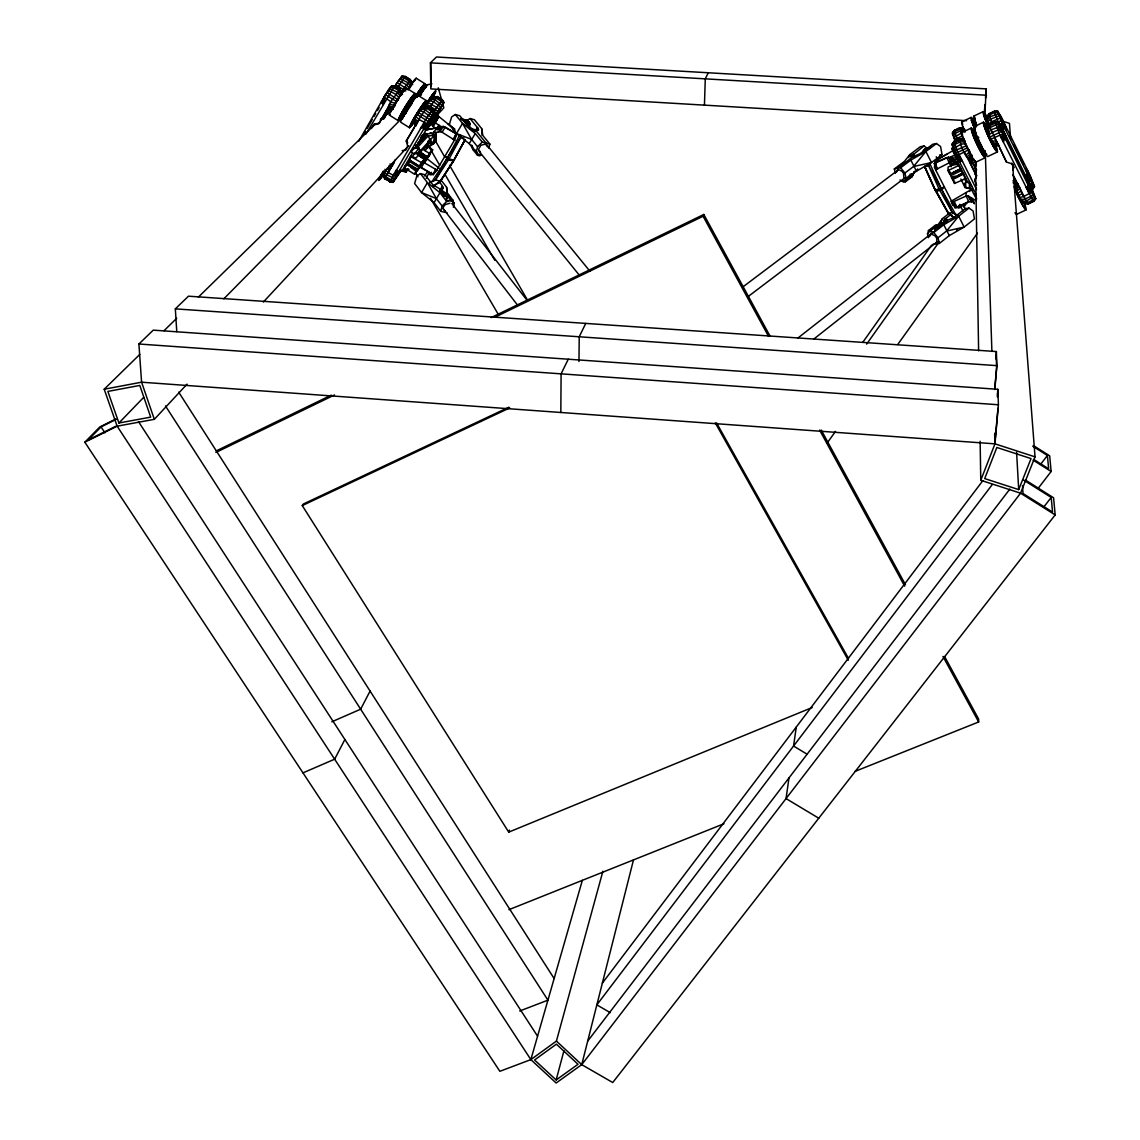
<?xml version="1.0" encoding="UTF-8"?>
<svg xmlns="http://www.w3.org/2000/svg" width="1140" height="1140" viewBox="0 0 1140 1140"><rect width="100%" height="100%" fill="white"/><g stroke="black" fill="none" stroke-linecap="round" stroke-linejoin="round"><path stroke-width="1.5" d="M963.229 173.978L952.484 179.479L963.229 173.978L963.87 175.275M963.87 174.862L963.229 173.18L958.64 175.361M560.823 412.481L561.094 373.849L568.261 359.214M959.723 205.286L959.738 204.345M578.963 361.551L579.22 336.77L585.746 323.404M967.889 182.486L957.799 162.422L957.842 158.417M964.283 178.823L965.908 178.538L954.494 183.455L954.536 181.032M420.988 108.158L422.413 106.704L427.685 106.59L432.687 109.725L434.497 112.76L430.735 119.914L433.442 116.351L433.542 110.936L430.507 107.744L429.923 108.343L433.542 110.936L434.981 115.368L443.916 102.429L442.206 99.665L437.304 96.572L431.362 97.37M953.14 180.348L952.513 178.267L955.577 176.814M953.168 178.738L952.527 177.056M953.197 177.526L952.541 176.657M899.987 179.977L903.55 182.115L905.374 181.787L905.431 178.994L907.355 177.541M953.225 150.124L955.89 156.451M953.254 145.322L953.211 147.63L959.111 159.7M953.468 134.42L955.406 141.289M908.323 176.814L908.281 178.21L912.128 175.289L914.622 171.242L912.1 176.686L905.374 181.787M951.558 173.465L960.764 169.09L950.033 174.192M950.062 172.582L949.421 171.299M950.276 163.875L949.634 162.607L935.712 169.689L934.273 166.839M951.145 166.811L950.888 163.604M949.378 172.895L950.033 173.779L949.406 171.698M949.634 162.992L954.907 164.901L952.014 159.144L955.876 157.306A6.042 0.713 65 0 0 956.446 158.203M947.995 170.601L948.095 167.024L955.591 163.462L958.754 165.485L947.995 170.601L950.019 174.591M704.449 105.136L705.275 78.86L708.268 72.761M932.948 244.288L939.374 243.418L949.306 235.595L964.155 227.06L974.472 218.909L973.061 210.957L969.014 208.079L965.238 208.663L954.109 217.341L945.687 221.203L941.911 224.737L935.028 225.449L928.402 230.622L928.316 233.33L927.404 233.458L928.459 237.662M934.971 226.803L934.928 228.157L939.517 227.487L941.911 224.737L935.028 225.449M984.39 111.948L984.931 104.609M985.502 98.154L986.2 88.877L436.463 57L430.407 62.843L430.82 88.906L966.577 120.683M984.875 114.67L986.2 88.877M995.861 358.801L996.36 351.548L188.485 296.186L175.332 308.869L176.771 331.612M994.707 389.296L996.616 367.351L996.16 355.281M994.807 389.567L996.902 365.641L996.36 351.548M997.301 396.706L997.814 389.296L153.273 330.144L138.895 344.009L141.588 382.199L154.342 419.32L117.149 426.175L84.83 442.206L499.861 1071.301L530.855 1059.616L556.42 1041.091L602.903 871.202M997.956 408.234L995.177 439.826L994.935 433.001M556.42 1041.091L581.742 1064.66L612.736 1082.53L1055.17 514.909L1020.556 493.178L980.77 480.282L994.964 443.845L998.412 404.757L997.814 389.296M433.77 131.57L436.292 133.152L434.383 135.275L433.556 143.754L427.5 147.829L425.947 146.989L423.51 149.71L429.509 153.472L432.687 149.867L428.626 146.576L424.992 150.637M434.511 140.562L435.48 141.617L436.292 133.152L435.48 141.617L433.556 143.754L428.298 143.284L419.121 153.472L414.703 153.102M460.517 118.831L468.312 121.082L469.024 125.272L466.217 124.516M455.117 130.929L454.39 131.755L456.47 133.708L443.203 126.412C437.532 130.644 436.406 129.347 431.191 124.346L425.99 129.96L415.972 147.074L420.845 150.338L416.371 157.947L410.471 156.465L421.444 162.607L424.479 159.158L417.425 154.755M789.008 777.865L786.044 798.584L818.762 818.221M796.29 727.007L793.568 746.03L806.992 754.139M1017.593 183.64C1013.047 190.138 1019.702 204.53 1028.252 203.989L1033.667 201.466L1035.761 198.859L1031.101 186.59M1032.256 187.901L1032.427 189.568L1034.55 186.575L1029.919 174.99M1028.337 203.476L1022.623 203.034M896.439 172.154L898.035 169.404L901.925 171.142L903.507 173.294L903.892 177.47M1022.951 203.205L1022.395 200.54M469.409 127.11L470.15 123.362L468.654 121.538M929.485 236.621L931.138 234.042L935.042 235.852L936.596 237.989L936.938 242.008L814.088 338.837M420.446 140.063L421.672 140.833L422.969 137.327M420.959 139.294L422.185 140.063L422.94 135.432M423.453 134.662L422.897 137.014L425.263 133.252M447.136 212.795L440.753 211.342L442.078 205.998L446.709 201.41L450.813 199.757L453.007 200.269L453.264 202.948L454.347 203.205L453.349 207.195M139.835 354.369L104.21 389.224L117.149 426.175L530.855 1059.616L556.12 1083L581.742 1064.66L633.512 859.817M477.375 153.914L481.18 154.898L479.669 155.852L477.489 155.297L477.247 152.532L476.164 152.247L477.56 146.732L482.263 142.073L489.872 144.082L488.803 148.214M949.919 215.132L944.39 219.849L944.276 220.932L945.687 221.203L943.777 224.751L933.817 232.546L930.24 230.365L928.402 230.622M556.149 1079.965L578.023 1064.29L556.391 1044.169L534.56 1059.986L556.149 1079.965L563.93 1050.809M923.4 151.62L924.982 148.742L931.266 147.26M530.855 1059.616L582.341 880.337M393.314 109.013C379.948 111.891 397.86 93.138 400.14 89.276L402.392 94.121M446.039 196.536L443.318 195.881L440.311 189.155L432.944 184.88L424.864 174.691L420.432 173.608L416.841 175.945L414.604 183.497L421.543 192.546L434.055 202.621L440.753 211.342M394.996 87.367L395.124 86.113L391.861 85.785L389.453 88.421L384.009 96.9L384.935 100.975L382.855 98.995L391.22 87.253M401.28 78.29L401.394 77.349L399.399 79.544M398.316 81.082L402.135 76.124L401.408 78.56M399.998 90.516L400.14 89.276L395.124 86.113L393.642 87.523L365.954 134.05M405.184 77.719L405.341 76.451L402.135 76.124M410.101 80.812L410.272 79.558L405.341 76.451L396.592 88.906M999.509 145.977L994.18 145.208L994.123 144.011M385.42 178.553L384.707 178.88L382.527 174.163L383.981 171.014L386.659 174.705L394.625 178.666L428.099 121.496L434.426 112.532M402.562 113.088L402.449 113.9M403.745 111.335L403.93 111.706M409.146 103.569L409.63 102.115L404.016 110.694M426.93 147.559L430.336 139.821L434.383 135.275L430.264 132.696M1003.514 131.086L1006.435 139.379L999.581 126.626L998.255 121.738L994.906 121.681L989.463 124.288L986.684 130.117L994.18 145.208M436.335 117.05L437.261 114.641L434.882 114.641L423.596 129.333L425.99 129.96L436.606 127.808L436.064 129.02L437.005 129.703M420.56 91.186L420.66 90.145L418.922 92.397M394.625 178.666L393.029 182.457L401.337 170.102M436.421 113.387L427.685 106.59L420.418 116.807L415.573 126.398L413.25 121.382L413.834 120.156M1002.117 122.692L1003.285 125.314L1000.606 127.025L1002.131 123.063L997.657 111.178L1002.815 120.398L1005.68 128.507L1003.1 124.616M389.666 181.972L392.901 182.315L389.666 181.972L427.058 117.377L432.687 109.725L434.497 112.76M420.731 109.896L422.413 106.704L421.401 109.198M421.886 108.158L422.057 107.331L419.221 110.908M403.033 171.071L399.841 170.729L403.147 171.228L403.275 170.359M404.073 170.9L399.513 170.473L405.911 172.054L404.073 170.9L404.572 169.746L406.41 170.9L405.982 172.14L408.049 169.404M999.965 114.798L998.269 112.518L1001.12 120.626L998.141 121.951L994.223 111.521L997.657 111.178M427.457 107.787L427.785 106.861L422.498 106.918M430.108 100.562L430.564 99.251M430.521 99.736L431.105 97.755L435.95 97.983L440.867 101.075L442.748 103.669M431.946 97.598L432.131 96.701M980.656 148.172L979.958 145.421M421.643 139.208L415.972 147.074M508.896 407.194L303.382 503.994L302.271 505.59L508.725 832.129L509.452 830.091M423.482 136.33L425.476 133.523M987.482 121.267L986.257 118.275L989.021 113.687L994.365 111.136L995.605 112.504M437.033 97.812L437.304 96.572L429.424 107.873L430.222 109.169L430.507 107.744L433.884 111.478L434.611 114.071M986.556 118.945A8.066 0.798 65 0 0 989.135 126.383L986.143 118.574L988.537 115.525M975.413 166.469L976.353 163.918L974.899 160.996M974.957 168.506L976.353 163.918M975.042 173.636L976.453 169.76L970.653 158.175M975.056 174.406L976.453 169.76M976.467 170.53L969.855 157.306L969.884 162.079L976.553 175.389L974.657 180.605L976.61 185.25M974.672 181.374L976.553 175.389M433.228 126.141L438.672 116.864L432.659 126.326M443.916 102.429L436.506 115.924L425.99 129.96L436.634 127.751M963.656 139.109C953.083 133.266 969.527 168.706 971.707 156.679M441.921 100.89L442.206 99.665L433.884 111.478M940.714 223.226L942.438 218.638L948.879 213.608M1012.847 170.33L1013.759 166.939L1011.835 163.049M975.683 137.826L980.714 148.314L980.628 147.402M494.746 317.262L703.095 216.258L703.808 214.463L770.17 336.314M908.637 157.619L909.834 154.598L920.351 146.704L924.027 145.977L928.131 148.941M1018.704 489.601L1031.044 458.579L996.844 447.478L984.703 478.586L1018.704 489.601L1016.595 452.366M1012.591 164.189L1035.034 456.855L1020.556 493.178L581.742 1064.66M955.904 157.363L952.043 148.699L954.066 146.946M976.282 194.783L956.56 155.924L952.199 145.136L954.294 141.118L959.681 138.538L961.034 139.85M1003.314 142.058L1005.067 138.111A10.474 0.983 65 0 0 1004.753 133.508L1001.333 126.341M1002.616 131.086L1004.34 127.224A10.288 0.955 65 0 0 1004.041 122.792L1000.678 115.753M417.397 154.555L425.605 160.184L429.98 154.456L429.096 153.729M465.248 139.693L453.62 160.768L440.282 181.16L432.616 186.533L439.897 182.044L453.891 160.198L464.792 140.12M403.66 111.449L404.6 109.611M406.168 113.017L406.524 112.261M955.562 142.372L952.47 132.867L954.494 130.274L959.78 127.723L963.257 128.222M419.078 93.623L419.492 92.782M420.518 91.001L418.466 95.19M414.504 119.971L413.507 121.011L415.046 117.748M414.932 118.517L415.359 117.662M914.081 172.439L912.1 176.686L906.243 180.077M431.105 99.166L431.547 97.954M403.674 111.905L409.488 102.828M408.548 104.053L404.686 110.096M417.454 96.202L419.591 92.183L416.798 95.917M381.287 103.17A10.203 0.955 -58.3 0 1 381.957 100.762L382.855 98.995L383.71 103.127L381.957 100.762L358.73 141.289M383.382 98.339L382.47 101.631M424.507 128.435L433.727 113.972L426.531 126.255L424.094 124.417M435.452 115.539L443.218 103.84L436.121 115.938M394.711 105.45L393.927 106.975L388.84 106.405L389.88 104.381L394.711 105.45L395.708 103.669L391.205 102.002L384.009 96.9M394.312 106.69L395.039 105.279M433.699 124.873L437.503 118.902L433.015 125.557M402.847 112.048L410.728 100.064L409.445 103.526M403.76 110.651L402.249 113.943L403.46 112.889M344.893 739.49L334.647 759.197L302.969 772.863M370.087 691.068L360.653 709.194L331.769 721.82M405.541 113.615L406.268 112.233M405.598 113.786L406.339 112.376M418.565 94.591L420.019 92.069M420.674 110.58L421.33 109.041M430.307 100.391L431.048 98.995M430.635 100.206L431.419 98.724M429.794 182.77L435.423 179.992L459.905 134.762M422.869 137.37L416.727 146.034L415.473 145.25M431.191 124.346L435.523 117.278L437.375 118.446M406.41 170.9L407.607 168.749M464.821 140.077L453.891 160.198L449.032 158.973L445.042 156.037L448.348 160.127L453.62 160.768L439.897 182.044M464.023 138.154L460.788 137.299L449.032 158.973L435.423 179.992L429.937 182.143M407.978 105.707L410.799 100.249L407.935 103.811M408.533 105.151L409.374 103.384M407.051 111.25L407.75 110.024M434.055 202.621L439.955 192.717L440.311 189.155C445.655 190.294 441.337 183.326 439.271 182.414M469.224 143.654L475.28 133.508L462.526 123.391L455.302 114.513L451.625 116.964L449.331 124.645L456.499 133.551L469.224 143.654L476.164 152.247M419.292 93.451L417.212 96.957M415.972 116.123L414.803 118.061L417.539 121.738L416.471 123.747L414.005 119.572L416.884 114.285M415.815 116.764L417.283 114.285M395.423 159.6L384.707 178.88L390.365 181.63L386.659 179.322M424.75 107.488L427.842 102.315M424.678 107.816L426.374 105.35L425.662 106.077L427.685 108.086M420.916 137.427L421.957 138.553M424.892 134.506L422.47 137.798M363.717 134.435L365.427 131.456M367.151 128.464L372.281 119.515M373.991 116.522L375.701 113.544M377.411 110.552L379.136 107.573M371.384 128.464L374.134 124.203L379.364 123.12L388.769 106.562M372.78 126.569L374.134 124.203M373.421 124.901L378.651 123.818L391.205 102.002M380.347 119.472L383.809 118.76L389.937 108.115M383.809 118.76L389.481 109.426M385.733 114.2L389.168 113.487L391.647 109.169M402.192 150.623L405.683 149.91L407.75 146.376L406.225 141.075L418.879 119.372L415.801 116.28L418.166 112.418L429.509 119.23M406.225 141.075L413.991 128.179M411.184 151.591L412.894 148.656L417.197 148.058L419.776 150.409L418.052 153.33L413.763 153.928L411.184 151.591L414.775 147.673M438.387 132.012L441.436 126.825L443.203 126.412L440.111 131.656L423.282 134.848L416.385 146.618M412.58 152.86L401.921 171.057L409.046 169.333M402.962 170.972L411.511 156.394M417.71 143.027L418.95 143.811L422.213 138.51M406.795 164.844L408.519 162.536M408.861 162.151L408.177 163.319M412.053 156.85L419.349 147.773M422.185 140.063L426.047 133.708M423.938 136.258L425.163 137.028L427.272 133.637M433.528 133.024L436.606 127.808M404.672 168.065L414.575 174.249L421.572 164.003L417.326 169.603L407.393 163.405M419.306 166.226L409.388 160.013L419.306 166.226L421.444 162.607M421.657 163.006L419.363 166.882L432.573 174.035M422.684 161.795L423.424 160.526L425.163 161.025L421.373 167.452L432.345 174.306L433.314 174.862L436.378 169.703L437.347 170.145M424.479 159.158L422.356 162.763M419.021 151.791L427.4 157.035L429.509 153.472M440.111 131.656L442.12 132.268L445.213 127.025L456.257 133.964L453.15 139.194L455.117 140.191M424.821 161.809L426.488 159.529M425.804 160.669L427.144 158.774M426.46 159.928L427.472 158.403M425.605 160.184L429.98 154.456M429.381 154.798L432.687 149.867M394.469 87.011L398.544 80.484L406.182 84.588L409.431 88.079L411.412 85.358L408.847 80.926L403.902 77.805L400.867 77.306M428.953 172.824L426.246 178.367M430.036 174.677L431.433 172.325M401.536 92.012L410.272 79.558L412.466 84.317M424.365 175.973L427.899 171.456C430.094 177.954 434.44 173.537 435.395 169.162L422.413 161.709M454.133 139.75L456.456 135.831M404.515 108.984L406.709 105.379M407.251 106.961L408.006 105.678M408.448 105.037L406.382 108.671L407.379 106.832M439.883 190.366L442.306 186.305M477.375 127.495L475.366 130.872L477.831 128.036L470.036 118.532L466.36 120.983M418.48 114L419.235 112.732M425.662 106.077L427.984 102.272L439.128 108.956M426.332 105.379L427.885 102.857M396.307 169.732L398.501 172.211L395.38 171.328L397.105 174.448L394.155 173.408L395.78 176.657L387.956 172.397L394.112 162.763M917.814 168.905L916.475 171.157L905.431 178.994M969.698 160.142L971.793 156.679M986.143 118.574L989.021 113.687L990.275 115.054M986.542 129.262L989.463 124.288L995.391 122.009L998.669 122.023L1002.516 128.991L999.723 130.316M1015.398 187.459L1017.265 184.481M388.17 90.26L395.936 94.435L399.257 97.983L396.848 101.745L385.349 94.648M408.348 108.927L409.474 107.103M417.254 114.299L418.052 113.002M438.928 125.258L436.107 129.148M399.812 170.501L393.671 181.118L400.354 171.599M987.611 129.96L987.012 129.176L989.948 124.602M969.185 159.871L972.121 155.311M1016.381 187.972L1015.811 187.259L1017.279 184.993M432.858 180.334L446.609 159.044M418.01 112.475L420.446 109.027L425.063 109.682L432.16 115.254M418.138 112.575L419.363 110.609L423.596 111.82L430.892 117.107M418.067 113.031L418.85 111.791M427.956 102.415L429.153 100.491L433.343 101.645L440.482 106.875M406.467 108.2L402.634 113.658M416.755 95.333L417.839 93.665M416.87 95.447L419.677 91.114M409.289 107.516L410.072 106.291M447.293 157.89L460.788 137.299M986.299 119.401L989.078 115.183L994.436 112.618L997.728 112.475M986.684 130.117L989.534 125.828L994.992 123.22L998.341 123.077M1015.583 188.357L1018.433 184.181M429.025 100.79L430.222 98.952L434.768 99.579L441.722 105.065M420.404 95.361L421.558 93.936M404.13 111.777L405.683 109.383M410.443 105.393L412.281 102.828M410.585 105.407L412.466 102.8M409.317 88.379L410.3 86.968M862.852 342.228L931.622 245.129M969.598 191.506L971.651 188.613M422.527 139.707L426.303 134.392M421.672 140.833L426.959 133.622M866.642 344.123L939.346 241.637M963.927 206.981L968.031 201.21M827.198 442.99L835.492 431.405M897.693 344.551L977.493 233.13M440.852 189.268L442.634 186.803L440.71 189.283M942.438 218.638L937.337 225.691L933.617 228.599M968.373 158.873L971.508 154.555M420.133 109.298L422.028 107.003L427.172 106.989L432.174 110.138L433.984 112.903M429.923 99.209L431.105 97.755M430.008 99.365L431.761 97.299M429.324 100.719L429.951 99.836M420.717 95.304L421.344 94.421M408.291 103.654L408.918 102.842M404.315 111.307L404.985 110.395M602.333 983.15L982.865 480.624M992.285 484.557L596.847 1004.867L610.242 1012.648M587.684 1041.134L1009.869 489.06M1040.934 463.923L1047.418 455.459L1032.783 446.224M986.698 120.698L989.62 116.907L998.212 113.986M1038.155 488.348L1051.137 471.49L1049.684 455.843L1033.424 445.569M1043.613 507.243L1051.223 497.439L1023.592 480.054M987.098 131.442L990.076 127.595L995.548 124.987L998.825 124.63M952.299 133.223L954.494 130.274L952.926 133.124L953.639 134.007M952.057 144.139L954.294 141.118L955.662 142.429M433.442 116.351L435.152 114.527L433.542 110.936L434.639 114.855L438.43 117.064M909.834 154.598L904.476 161.31L894.33 168.934L895.427 173.266M404.871 170.174L404.144 171M1032.512 189.069L1034.55 186.575M939.374 243.418L937.978 237.79L946.485 231.107L958.655 216.201L969.014 208.079M1035.832 198.417L1033.752 200.954L1027.824 203.775L1012.648 174.534M913.553 166.497L925.88 151.492L936.453 143.526L940.571 146.518L942.025 154.57L931.48 162.564L916.475 171.157L910.832 160.099L925.88 151.492L931.48 162.564L913.553 166.497L904.875 173.052L906.343 178.838M1033.481 185.977L1034.123 186.789L1032.014 189.34L1031.273 188.371L1033.481 185.977L1003.285 125.314L1001.747 129.333L1004.34 127.224M996.175 123.049L994.906 121.681L1000.108 135.575L1033.253 201.253L1035.391 198.673L1032.64 193.829M427.856 124.246L423.596 129.333L435.523 117.278L433.613 116.195M952.427 134.207L954.465 131.798L959.766 129.248L964.981 129.618M414.689 119.942L413.25 121.382M952.199 145.136L954.265 142.7L959.666 140.106L964.981 140.491M430.749 98.097L431.761 96.986L436.805 96.957L441.722 100.049L443.489 102.771M434.525 123.975L435.409 122.949L441.479 126.768M970.696 153.316L967.019 157.106L966.036 155.04L969.769 151.677L968.758 149.739L956.56 155.924L960.436 157.363L957.743 158.189L961.604 159.686L958.854 160.099L962.488 161.453M418.409 168.706L417.382 170.259M418.751 168.321L418.067 169.489M419.42 167.552L414.575 174.249M416.357 171.428L411.041 167.495M424.422 162.293L427.357 158.916L439.028 168.164M422.698 161.98L420.674 164.673M429.068 154.769L428.398 155.909M429.737 154.014L428.726 155.539M427.4 157.035L420.76 152.29M386.147 111.136L389.552 107.673M924.569 166.141L935.84 191.392L941.811 189.824L944.305 187.017L935.199 190.138L924.611 166.711L928.687 165.956L929.756 163.476L952.356 212.582L957.785 215.731M407.123 170.145L407.978 169.19M425.576 134.477L428.013 136.002L430.336 139.821L418.052 153.33L426.46 158.645L418.451 152.475M407.821 163.305L417.724 169.489L414.903 167.722M427.828 141.502L430.122 138.952M440.824 189.511L442.876 187.259L440.667 189.525M417.539 147.473L428.013 136.002L434.383 135.275M425.163 137.028L424.265 135.902M1034.75 197.847L1032.498 200.284L1027.054 202.82L1022.053 202.336M407.75 146.376L408.405 145.649M154.342 419.32L187.046 384.137M263.354 302.043L408.719 145.663M437.789 114.399L443.845 107.873L442.918 104.538M405.683 149.91L406.353 149.183M952.869 135.717L954.964 133.523L960.279 130.972L965.366 130.915M952.641 146.704L954.764 144.481L960.179 141.887L965.366 141.816M118.916 422.997L150.694 417.126L139.792 385.434L107.873 391.419L118.916 422.997L143.64 397.404M116.18 419.378L101.061 426.901L88.279 439.912L115.853 426.232M84.83 442.206L99.821 426.959L115.739 419.05M447.493 195.524L448.505 194.498L453.007 200.269M223.825 298.822L404.458 115.639M987.326 122.379L990.475 119.173L998.939 115.938M987.739 133.152L990.945 129.917L999.581 126.626M418.508 94.093L417.553 94.748M966.178 181.987L964.084 184.082L965.694 187.288L969.413 188.399L971.522 186.305L969.912 183.098L966.178 181.987L964.568 178.766M164.017 330.714L176.743 318.26M198.388 297.098L375.288 124.061M384.194 115.34L386.745 112.86M1016.666 191.463L1019.887 188.314L1019.018 186.005L1016.011 189.724L1017.136 191.62L1016.794 190.637M1032.626 184.594L1030.303 186.817L1029.135 184.694L1031.6 182.728M1033.88 196.451L1026.071 201.253L1021.298 201.153M473.143 130.487L478.187 130.245L477.831 128.036L474.767 130.929M440.753 189.739L443.018 187.687L440.582 189.753M953.567 137.684L961.077 133.223L960.293 128.036M384.864 179.051L383.069 173.936L384.636 177.013M950.874 201.41L971.651 189.311M953.354 148.699L961.02 144.21L965.993 143.54M436.577 115.91L438.715 116.992M990.518 139.365L1002.83 133.893L1001.276 137.926L1003.998 136.173L1005.067 138.111L1002.431 140.263L1003.998 136.173L1000.535 128.948L992.028 132.539L988.551 135.133M958.484 207.608L960.535 205.998L959.794 205.485M930.24 230.365L936.852 225.179L941.398 226.019M931.195 229.753L933.717 227.786M965.48 208.805L962.787 205.015C960.179 210.088 955.021 207.523 952.912 203.989M934.7 229.796L937.223 227.829M798 337.953L932.42 232.717M932.89 232.674L935.74 230.451L934.401 229.297L938.192 226.333L939.517 227.487M440.61 189.953L443.075 188.071L440.439 189.953M748.595 296.201L904.448 178.168M988.123 124.317L991.529 121.738L999.894 118.218M913.696 156.964L911.116 156.08L914.394 157.263L911.002 156.38L924.027 145.977M897.494 168.35L912.884 156.764L919.966 153.758L932.719 144.267L936.453 143.526M894.33 168.934L900.671 167.751L910.832 160.099M923.015 150.822L925.196 149.183M743.594 286.397L898.377 169.846M1033.524 195.453L1035.134 197.519L1028.936 182.486A10.374 0.969 65.2 0 0 1026.969 180.462A10.374 0.969 65.2 0 0 1029.434 187.445L1026.741 189.411L1030.532 189.91L1005.067 138.111M1027.781 170.957A10.189 0.941 65.2 0 0 1025.843 168.92A10.189 0.941 65.2 0 0 1028.266 175.731L1025.615 177.655L1029.349 178.154L1033.866 185.678L1028.807 172.81L1004.041 122.792M1017.479 193.444L1020.984 190.979L1023.577 196.565L1031.7 192.332L1030.66 189.839M1030.532 189.91L1027.881 191.719L1031.7 192.332M954.494 139.949L962.146 135.817L961.077 133.223M940.073 225.008L945.687 221.203L938.733 224.936M1029.349 178.154L1026.727 179.921L1030.489 180.533L1027.852 182.186M954.294 151.022L966.806 145.521M428.597 146.248L431.348 144.395M440.425 190.109L443.032 188.413L440.24 190.109M443.318 195.881L444.814 194.94L447.749 198.731M447.379 198.232L445.868 199.186L447.806 201.666M999.466 124.716L1002.131 123.063M935.627 242.806L936.938 242.008M936.382 160.284L953.781 150.152M936.752 159.814L946.77 154.214M956.617 230.095L957.443 229.639M950.831 165.984L953.41 164.602M962.644 173.223L951.9 178.31L950.603 175.745L961.348 170.644M475.978 130.274L478.415 128.991L475.765 130.274M989.506 137.256L1001.647 131.428M955.391 153.487L967.746 147.63M216.172 450.955L331.284 395.124M491.169 317.59L703.808 214.463M215.888 452.452L334.49 394.953M961.918 121.838L971.194 117.377A16.117 1.681 65 0 1 976.082 124.488M973.859 116.095L983.179 111.62M961.847 132.553L971.308 128.022M974.016 126.725L983.506 122.179M960.721 139.85L963.371 138.581L962.146 135.817M951.971 148.114L953.966 147.16M952.043 148.699L954.052 147.744M952.299 149.611L954.308 148.656L956.147 153.116M998.74 128.378L1001.519 127.039M952.712 150.765L954.722 149.81L954.308 148.656L957.799 162.422L959.823 162.037L958.683 157.291M953.254 152.105L955.263 151.15L955.904 152.575L953.895 153.529M933.774 163.661L948.423 157.149L952.327 161.139L952.043 159.201L955.591 163.462L953.981 160.255L952.014 159.144L955.591 163.462M949.364 157.676L955.919 154.555M951.302 162.863L948.423 157.149L949.406 157.748L952.1 156.451L953.054 158.945M955.263 156.251L957.272 155.297L956.588 154M950.19 158.959L952.641 157.79M952.327 160.17L952.043 159.201L955.919 164.659M1002.488 136.487L1005.281 135.161M956.56 159.03L953.981 160.255L957.799 162.422M1003.2 138.168L1005.922 136.871M953.097 172.325L959.239 169.418M975.626 162.279L985.102 157.79M997.315 151.99L987.81 156.508A16.416 1.724 65 0 1 978.277 140.035A16.416 1.724 65 0 1 974.714 127.167M955.577 176.415C950.731 175.232 954.038 181.16 952.513 178.267M960.165 174.235L963.229 172.781M952.498 178.666L963.229 173.579M302.271 505.59L509.723 407.906M952.898 205.414L951.473 202.592L966.093 196.066L967.846 195.724L976.025 200.711M432.388 174.463L435.836 171.57L454.304 140.419L455.872 133.551L453.107 128.834L454.404 128.777M937.337 158.218L939.26 158.446L935.299 161.467L935.669 169.96L955.135 208.036L968.943 201.723L971.665 201.965L967.846 195.724M1025.815 175.004L1029.007 173.508L1026.527 169.832L1028.536 176.016M968.815 196.308L971.651 201.908L971.38 200.084L973.147 200.141M972.192 200.583L973.56 202.364L973.418 201.053M1030.646 184.352L1033.296 183.098M1027.397 186.39L1030.175 185.093L1027.667 181.374L1029.719 187.73M1028.38 188.285L1031.144 186.989M1029.363 190.352L1032.142 189.055M1026.057 209.917L1016.595 214.32A16.259 1.696 65.2 0 0 1016.738 213.593M1018.433 195.553L1022.238 193.786L1020.984 190.979M957.101 206.995L968.943 201.723L966.093 196.066L966.093 192.546M508.725 832.129L812.222 707.498M508.91 909.692L723.943 823.764M854.615 771.552L978.662 721.976L978.633 719.055L944.604 656.569M519.74 1010.995L547.927 1000.165L165.485 405.954M475.808 130.416L478.529 129.404L475.58 130.402M945.017 222.856L945.773 222.585M959.339 205.086L962.787 205.015M935.798 160.883L937.493 160.355L934.8 162.935L946.67 157.548L950.261 164.645L951.772 164.317L951.073 162.92M475.58 130.53L478.543 129.746L475.337 130.501M1019.417 197.633L1023.577 196.565M946.485 231.107L964.155 227.06L958.655 216.201L943.777 224.751L949.306 235.595M423.695 85.543L431.918 83.819M381.045 118.788L384.493 118.076M420.461 128.407L424.636 127.552L421.415 126.782L425.576 125.799L422.655 124.659L426.759 123.733L418.879 119.372M924.982 148.742L927.931 148.157M924.241 149.483L928.673 148.627M923.699 150.466L926.663 149.896M939.531 155.04L942.025 154.57M104.21 389.224L141.588 382.199L994.964 443.845L1035.034 456.855M912.884 156.764L911.43 156.878M475.309 130.601L478.415 130.031L475.052 130.573M469.837 129.376L472.387 128.92L477.389 130.445M909.891 174.306L912.157 173.893M908.951 175.874L912.128 175.289M902.225 180.961L905.402 180.391M925.865 148.271L928.744 148.784M924.611 166.711L935.84 191.392L948.238 213.209L952.356 212.582L957.743 215.132M928.359 231.976L931.565 231.52M991.515 141.317L995.975 140.79L999.039 145.692L993.823 144.994L992.883 141.716M474.724 130.601L478.187 130.245M472.174 130.174L474.782 129.931M1020.4 199.543L1024.874 199.115L1030.318 196.579L1032.84 194.57L1031.657 191.919M404.985 165.813L406.025 165.742M442.035 194.242L448.505 194.498L442.405 192.988L444.586 193.501L440.311 189.155L447.593 194.527L454.347 203.205M1025.858 187.644L1029.434 187.445M1028.266 175.731L1024.746 175.916L1007.96 141.901M449.958 203.262L445.441 204.488L443.731 206.383L443.047 208.506L445.156 211.27M472.416 130.245L475.508 130.131L486.068 143.084M471.732 130.501L476.834 130.416L472.359 130.331M432.188 96.9L437.375 96.857L442.277 99.935L443.973 102.671M387.899 108.87L393.214 108.813M994.223 111.521L997.543 111.521M998.141 122.094L994.764 122.094L989.321 124.702L990.076 127.595L1006.463 162.051L1011.893 163.818L1013.816 167.708M472.644 130.302L476.207 130.302M998.056 111.478L994.835 111.463L988.879 114.086L991.529 121.738M992.441 142.97L997.215 142.999L994.636 138.182M422.256 107.602L425.719 107.73M388.17 107.929L393.414 108.115M421.358 107.801L426.274 108.043L431.291 111.193L433.214 113.829M430.407 62.843L986.456 95.233M175.332 308.869L996.902 365.641M138.895 344.009L998.412 404.757M993.225 144.224L998.255 144.666M399.983 170.915L403.147 171.228M402.249 76.394L405.47 76.765L410.386 79.857L412.552 84.545M401.665 76.437L404.814 76.808L409.745 79.914L412.082 84.602M391.376 86.113L394.568 86.498L399.599 89.647L401.978 94.406L401.294 95.19L398.672 90.687L393.642 87.523L390.55 87.011M963.101 128.564L959.609 128.136L954.308 130.687L958.056 141.132M963.514 139.465L959.495 138.966L954.094 141.545L954.265 142.7L957.914 152.233L976.581 189.525M1023.022 202.806L1025.672 203.148M963.656 139.294L960.208 138.838L952.228 143.754M393.143 181.602L389.951 181.118L384.992 178.025L382.712 173.537M914.166 157.291L911.031 156.608L913.796 157.234M393.728 180.348L390.607 179.721L385.634 176.629L383.211 172.468M449.303 200.711L453.136 201.609M399.812 78.689L407.636 82.508L410.5 86.54M389.453 88.421L397.433 92.312L400.368 96.401M435.423 179.992L440.282 181.16M475.052 150.152L472.872 149.582L471.333 145.193L472.644 146.818M913.781 157.106L911.002 156.38L913.653 157.121M461.757 119.985L468.782 121.895M463.453 121.382L469.067 122.906M467.699 123.248L470.036 123.889M464.935 122.921L469.153 124.061M455.302 114.513L459.734 115.724L467.956 125.771L472.387 128.92M470.036 118.532L474.411 119.728L481.65 128.564L482.89 135.546L489.872 144.082M460.66 118.617L467.671 120.541M462.697 119.558L468.312 121.082M434.924 114.77L438.601 116.323L454.19 129.005M389.866 164.075L392.645 164.887M1002.687 121.182L1009.456 123.391L1010.681 139.351M952.228 215.346L948.238 213.209L935.912 190.779L949.036 214.178L954.522 217.897M419.449 153.572L426.959 157.89M471.618 139.408L456.499 133.551L462.526 123.391L471.618 139.408L477.56 146.732M442.078 205.998L436.335 198.56L421.543 192.546L427.415 182.628L420.432 173.608M914.465 157.149L911.344 155.738L914.308 157.135M388.541 166.098L391.063 167.309L389.467 169.874L387.215 168.221M1021.426 200.269L1020.571 199.044M386.759 92.383L398.059 99.793M1033.253 201.253L1033.495 199.742M429.31 141.56L433.556 143.754L430.336 139.821M975.982 139.166L979.616 146.191M434.882 114.641L436.862 115.824M434.197 115.382L437.988 117.605M408.761 161.068L418.694 167.267M435.395 169.162L436.378 169.703M405.726 91.001L395.78 84.788L397.176 82.564L408.248 89.861M428.099 121.496L416.955 114.371M437.732 111.178L426.802 104.182M914.423 157.007L911.687 155.353L914.28 156.978M975.954 137.655L975.769 138.382M404.23 170.473L406.253 171.898M442.12 132.268L453.15 139.194M436.349 128.92L437.618 129.718M389.538 115.225L398.302 120.712A16.031 1.325 -58.3 0 1 406.994 103.968A16.031 1.325 -58.3 0 1 414.703 95.048A16.031 1.325 -58.3 0 1 402.007 116.423M409.545 127.766L400.796 122.279A16.017 1.297 -58.3 0 1 409.574 105.478A16.017 1.297 -58.3 0 1 417.169 96.701M421.886 135.902L423.139 136.686M421.928 136.202L423.168 136.971M421.145 137.057L422.384 137.826M421.116 139.337L422.356 140.106M415.302 145.649L416.556 146.433M416.185 78.218L424.793 83.633M406.168 87.908L414.932 93.437M417.44 95.005L426.189 100.52M1025.487 480.097L1053.588 497.767L1055.17 514.909M395.267 86.412L400.282 89.561L402.491 94.335M436.691 116.294L438.544 117.449M434.796 118.346L436.649 119.515M433.984 119.572L435.851 120.74M433.172 120.883L435.024 122.051M432.302 121.225L434.782 122.778M432.388 122.179L434.255 123.348M438.13 126.483L440.411 127.908M431.704 123.377L433.57 124.545M437.404 127.552L439.385 128.791M436.805 128.378L438.444 129.404M1033.781 459.449L1048.629 468.811L1047.418 455.459M1033.097 460.118L1051.137 471.49M987.012 129.176L987.967 131.784M480.567 152.261L478.486 149.354L480.952 145.236L485.483 144.053L487.55 146.975M987.781 121.225L987.582 121.809M944.219 220.177L946.571 221.858M948.238 213.209L954.679 217.883M447.992 123.918L454.903 129.248M430.378 151.549L431.276 152.275M427.742 156.009L428.64 156.736M914.437 156.835L912.143 154.926L914.308 156.807M971.394 188.969L973.161 190.651M384.95 169.29L387.956 172.397M947.212 221.659L945.017 219.065L947.112 221.63M914.494 156.65L912.698 154.484L914.38 156.608M486.88 144.894L589.964 271.277M475.28 133.508L482.263 142.073M478.814 151.007L579.206 275.025M477.247 152.532L472.758 148.2M477.489 155.297L472.872 149.582L471.96 145.393M437.261 114.641L438.601 116.323M1017.379 190.48L1016.723 189.782L1016.852 190.736M900.671 167.751L904.875 173.052M933.817 232.546L937.978 237.79M440.596 179.55L446.595 187.231L447.593 194.527M430.036 172.696L431.419 174.477M446.324 193.985L450.813 199.757M451.81 203.49L527.136 300.418M446.709 201.41L439.955 192.717L427.415 182.628L436.335 198.56M443.189 208.706L517.731 305.363M973.56 202.364L974.415 203.647L971.551 197.961M101.061 426.901L104.951 432.844M138.453 421.572L537.567 1036.217M178.724 392.174L554.14 978.548M976.353 138.154L976.923 139.08M980.058 147.673L976.396 140.32M991.729 140.904L992.285 141.845M988.594 132.44L989.107 133.266M1000.606 125.386L998.882 123.091L1000.022 127.281M415.259 172.24L417.953 176.843M430.507 198.332L498.607 314.925M429.068 146.946L439.726 165.328M445.056 174.52L494.789 260.276M435.28 140.633L445.056 157.534M449.502 165.215L527.706 300.433M952.356 212.582L939.303 189.44L928.687 165.956L941.17 188.57M976.894 138.995L977.522 140.149M941.811 189.824L955.006 213.28M1020.614 199.158L1018.063 194.028M716.576 422.926L848.488 658.393M715.279 422.883L848.288 660.245M821.227 430.036L905.459 584.706M703.095 216.258L768.588 336.442M819.617 430.094L904.676 586.188M942.951 656.426L978.662 721.976M1021.568 199.543L1022.837 201.894M977.507 140.092L978.847 142.771M990.475 138.567L991.144 139.907M913.34 154L914.594 156.451M946.001 218.196L947.511 221.16M934.8 163.205L937.678 168.905M954.251 201.638L957.101 207.281M934.486 165.086L936.652 169.347M953.225 202.079L956.09 207.708M952.484 179.066L954.494 183.455M936.211 156.764L937.678 159.657M960.735 206.611L962.873 210.829M934.9 161.153L936.339 164.017M976.453 199.044L971.066 188.812L965.096 187.744L960.906 179.008M957.13 162.265L965.238 178.367M949.663 161.837L950.29 163.091M949.649 162.222L950.29 163.49M413.478 120.698L415.772 125.243M973.489 158.902L976.367 164.659M964.682 152.447L976.567 176.173M949.406 157.748L952.242 163.405M1019.032 187.003L1020.87 190.708L1019.887 188.314M1004.753 133.508L1028.936 182.486M1014.002 176.614L1018.419 185.763M1013.788 144.652L1023.62 164.588M963.371 138.581L964.055 140.006M989.805 137.213L987.938 132.454M978.832 142.771L980.015 145.493M1017.521 192.703L1018.091 194.042M988.195 123.676L988.765 125.001M957.372 156.095L959.823 162.037M973.831 202.236L974.372 203.576M434.354 110.965L435.779 114.513M1017.08 191.548L1017.55 192.745M974.999 193.928L976.638 198.844M987.511 121.695L987.839 122.65M978.419 136.985L978.747 137.954M975.712 138.282L976.04 139.251M970.81 159.03L972.206 163.733M406.895 140.363L407.65 143.013M438.259 87.808L441.978 101.189M381.957 100.762L382.769 104.766M969.684 158.517L969.869 159.686M435.124 135.375L435.48 141.617M448.633 195.838L448.775 197.177M451.198 199.13L451.34 200.469M1051.223 497.439L1052.548 512.059L1023.008 493.52L1022.523 485.526M1006.463 162.051L999.78 147.887L999.823 148.642M481.65 128.564L482.078 135.418M446.595 187.231L446.923 194.171M986.072 91.257L986.271 96.715M997.614 393.243L997.742 396.549M985.245 150.651L991.9 351.448M994.636 434.226L994.964 443.845M976.795 139.607L976.809 140.562M975.469 161.068L978.619 350.821M980.129 441.266L980.77 480.282M430.877 64.325L431.233 86.569M969.37 181.745L969.413 188.399M965.694 181.972L965.694 187.288M382.67 175.874A15.832 1.197 -58.1 0 1 378.68 180.163A15.832 1.197 -58.1 0 1 383.126 171.242M382.598 175.603A13.666 1.04 -58.1 0 1 381.387 174.776M383.981 173.365A13.523 1.026 -58.1 0 1 380.418 176.429M419.606 95.375A15.746 1.254 -58.3 0 1 427.386 85.6M419.534 95.817A13.595 1.083 -58.3 0 1 425.534 87.452M426.132 87.011A13.595 1.083 -58.3 0 1 426.26 87.367M423.995 107.801A15.732 1.183 -58.3 0 1 434.611 91.742A15.732 1.183 -58.3 0 1 433.086 97.071M425.249 106.006A13.58 1.012 -58.3 0 1 433.599 93.494A13.58 1.012 -58.3 0 1 433.115 96.615M425.291 105.664A13.438 1.012 -58.3 0 1 433.499 93.423A13.438 1.012 -58.3 0 1 432.83 96.8M421.486 93.124A13.452 1.069 -58.3 0 1 425.591 87.652M402.121 119.045A13.837 1.126 -58.3 0 1 410.457 104.424A13.837 1.126 -58.3 0 1 416.442 97.213M413.193 123.448A16.017 1.226 -58.2 0 1 411.212 123.234A16.017 1.226 -58.2 0 1 423.724 103.199A16.017 1.226 -58.2 0 1 423.453 107.032M414.775 120.826A13.837 1.054 -58.2 0 1 411.511 123.206A13.837 1.054 -58.2 0 1 422.085 105.835A13.837 1.054 -58.2 0 1 423.453 106.59M414.547 120.883A13.68 1.04 -58.2 0 1 411.882 122.165A13.68 1.04 -58.2 0 1 422.983 104.41A13.68 1.04 -58.2 0 1 421.757 109.355M402.32 119.002A13.694 1.112 -58.3 0 1 410.571 104.552A13.694 1.112 -58.3 0 1 416.485 97.413M408.462 88.364A15.746 1.354 -58.3 0 1 416.342 78.632M415.202 80.413A13.609 1.168 -58.3 0 0 408.405 88.82A13.452 1.154 -58.3 0 1 414.518 80.669M411.055 104.039A15.746 1.268 -58.3 0 1 423.909 84.346A15.746 1.268 -58.3 0 1 418.964 95.632M415.986 95.974A13.595 1.097 -58.3 0 1 423.653 85.471A13.595 1.097 -58.3 0 1 419.064 95.119M416.014 95.66A13.452 1.097 -58.3 0 1 423.482 85.514A13.452 1.097 -58.3 0 1 418.779 95.304M390.308 114.655A16.031 1.397 -58.3 0 1 397.105 100.092A16.031 1.397 -58.3 0 1 405.94 89.633M390.82 111.948A13.851 1.211 -58.3 0 1 398.174 98.767M400.083 95.888A13.851 1.211 -58.3 0 1 405.184 90.131M391.818 110.124A13.694 1.197 -58.3 0 1 398.302 98.881M400.183 96.016A13.694 1.197 -58.3 0 1 401.907 93.551M403.361 91.656A13.694 1.197 -58.3 0 1 405.227 90.331M995.277 144.21A16.444 1.653 65 0 1 995.106 149.497A16.444 1.653 65 0 1 984.675 127.723A16.444 1.653 65 0 1 986.727 126.369M995.619 145.948A14.193 1.425 65 0 1 993.61 146.404A14.193 1.425 65 0 1 985.16 128.165A14.193 1.425 65 0 1 987.226 127.823A14.05 1.411 65 0 0 985.088 128.335A14.05 1.411 65 0 0 993.439 146.376A14.05 1.411 65 0 0 995.434 145.92M986.585 154.385A14.179 1.496 65 0 1 980.101 143.398M978.533 140.006A14.179 1.496 65 0 1 975.256 128.863M993.895 144.438A8.365 0.841 65 0 1 988.979 136.33A8.365 0.841 65 0 1 987.668 130.501M986.713 154.228A14.022 1.468 65 0 1 985.957 153.472M984.86 151.905A14.022 1.468 65 0 1 983.492 149.625M981.968 146.775A14.022 1.468 65 0 1 980.372 143.583M979.844 142.472A14.022 1.468 65 0 1 977.422 136.985M976.282 134.05A14.022 1.468 65 0 1 975.455 131.627M975.028 129.903A14.022 1.468 65 0 1 975.398 128.905M981.668 146.376A16.416 1.753 65 0 1 983.293 155.981A16.416 1.753 65 0 1 972.064 132.625A16.416 1.753 65 0 1 976.296 135.19M979.716 142.585A14.179 1.511 65 0 1 982.951 154.698A14.179 1.511 65 0 1 972.662 133.252A14.179 1.511 65 0 1 978.134 139.294M975.854 161.652A16.387 1.824 65 0 1 966.905 147.829A16.387 1.824 65 0 1 962.573 132.981M974.401 160.184A14.15 1.568 65 0 1 973.574 159.358M972.434 157.719A14.15 1.568 65 0 1 963.001 137.27M962.616 135.575A14.15 1.568 65 0 1 962.644 134.691M969.684 151.321A8.194 0.912 65 0 1 968.758 149.554M972.634 157.705A14.008 1.553 65 0 1 966.563 146.077M965.181 142.828A14.008 1.553 65 0 1 963.243 137.484M979.559 142.657A14.022 1.496 65 0 1 982.765 154.627A14.022 1.496 65 0 1 972.577 133.423A14.022 1.496 65 0 1 977.992 139.393M974.016 127.238A16.117 1.681 65 0 1 971.066 117.449M973.731 125.856A13.922 1.454 65 0 1 972.121 119.372A13.922 1.454 65 0 1 976.339 125.5A13.766 1.439 65 0 0 972.049 119.572A13.766 1.439 65 0 0 973.645 125.999M964.654 131.713A16.088 1.753 65 0 1 962.616 122.279M964.91 131.627A13.894 1.511 65 0 1 963.044 126.426M962.659 124.773A13.894 1.511 65 0 1 962.687 123.932M974.957 126.911A8.051 0.841 65 0 1 976.196 126.74M965.181 131.87A13.751 1.496 65 0 1 964.069 128.991M971.451 120.512A13.766 1.454 65 0 1 972.377 121.724A13.908 1.468 65 0 0 971.394 120.384M974.771 126.882A8.208 0.855 65 0 1 976.025 126.711M988.309 126.512A16.145 1.596 65 0 1 983.051 112.817A16.145 1.596 65 0 1 986.342 115.781M988.523 126.483A13.936 1.368 65 0 1 983.991 114.655A13.936 1.368 65 0 1 986.827 117.206M976.681 125.956A16.117 1.667 65 0 1 974.543 116.551M975.812 123.006A13.922 1.439 65 0 1 975.071 118.204M987.425 119.871A8.066 0.798 65 0 1 988.138 121.011A8.222 0.812 65 0 0 987.254 119.814M976.068 123.234A13.78 1.425 65 0 1 975.213 118.247M987.91 125.443A13.794 1.354 65 0 1 983.891 114.627A13.794 1.354 65 0 1 986.727 117.363M988.979 126.454A8.222 0.812 65 0 1 986.698 119.102M1016.809 184.024A15.989 1.568 65.2 0 1 1014.073 177.783M1023.848 201.837A16.274 1.624 65.2 0 1 1024.404 208.321A16.274 1.624 65.2 0 1 1014.515 188.385M1012.99 180.719A16.274 1.624 65.2 0 1 1015.412 184.238M1024.247 203.675A14.065 1.397 65.2 0 1 1022.509 204.644A14.065 1.397 65.2 0 1 1014.13 186.561M1013.175 182.984A14.065 1.397 65.2 0 1 1015.94 185.72M1015.982 214.049A16.259 1.696 65.2 0 1 1014.942 212.781M1022.452 201.523A8.293 0.827 65.2 0 1 1020.756 200.355A8.293 0.827 65.2 0 1 1016.281 190.679A8.293 0.827 65.2 0 1 1016.438 188.528M417.041 170.259L406.78 164.459L417.041 170.259M946.642 222.043L944.134 220.476L946.528 222.043M947.126 222.101L944.39 219.849L946.998 222.072M947.14 221.887L944.661 219.479L947.027 221.873M947.326 221.417L945.473 218.638L947.24 221.388M403.517 113.9A13.837 1.14 -58.3 0 0 413.92 95.347A13.837 1.14 -58.3 0 0 402.377 111.991A13.837 1.14 -58.3 0 0 403.517 113.9M403.289 113.943A13.694 1.126 -58.3 0 0 413.734 95.418A13.694 1.126 -58.3 0 0 402.42 111.635A13.694 1.126 -58.3 0 0 403.289 113.943M975.726 139.379A8.208 0.869 65 0 0 981.654 150.352A8.208 0.869 65 0 0 977.222 139.009A8.208 0.869 65 0 0 975.726 139.379M975.555 139.379A8.351 0.884 65 0 0 981.583 150.551A8.351 0.884 65 0 0 977.08 138.995A8.351 0.884 65 0 0 975.555 139.379"/></g></svg>
